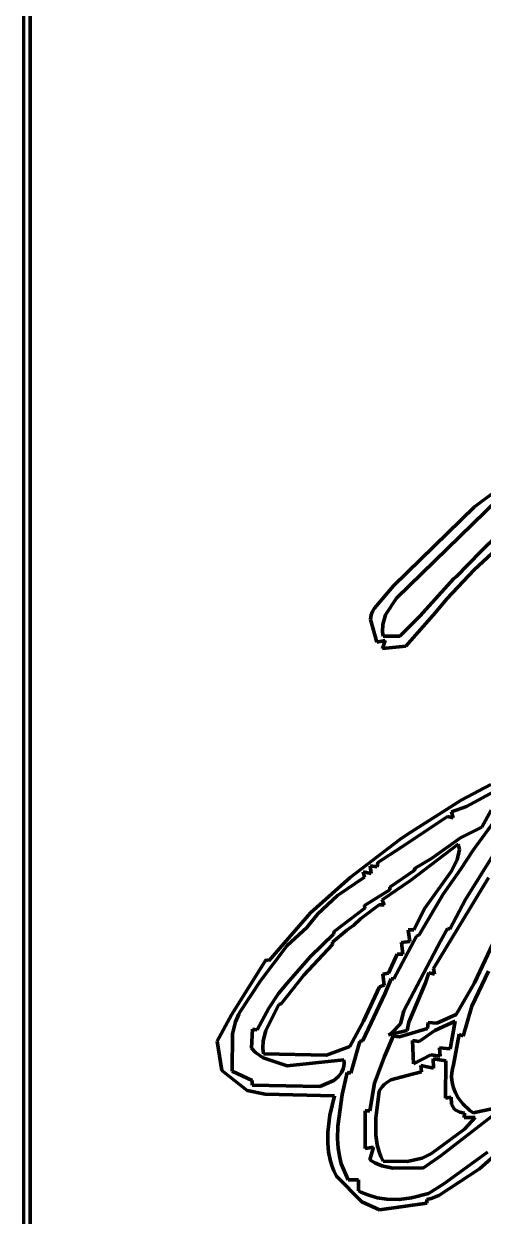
# Model space of a CAD drawing. Header units: millimetres. Extents: x 0 to 7.9, y 0 to 11.
# Drawn here: x 0 to 1.02, y 6.189 to 8.837 of the extents above; entities that cross this region are included whole.
import ezdxf

# ---------------------------------------------------------------- set-up
doc = ezdxf.new("R2010")
doc.units = ezdxf.units.MM
doc.layers.add('color#020202ff', color=7, linetype='CONTINUOUS', lineweight=100)
doc.layers.add('color#fefefeff', color=7, linetype='CONTINUOUS', lineweight=100)

msp = doc.modelspace()

# ---------------------------------------------------------------- linework, layer by layer
at = {"layer": 'color#020202ff'}
for p, q in [((0, 0), (0, 11.0278)), ((0.0139, 11.0278), (0.0139, 2.6529)), ((1.0008, 7.7643), (1.0898, 7.8311)), ((0.8212, 7.5893), (1.0008, 7.7643)), ((1.0525, 7.781), (0.8276, 7.5619)), ((1.1442, 7.7585), (1.0004, 7.6245)), ((1.0152, 7.6656), (1.0515, 7.7009)), ((0.9879, 7.6369), (1.0152, 7.6656)), ((0.9602, 7.6094), (0.9879, 7.6369)), ((0.8793, 7.5218), (0.9554, 7.6053)), ((1.0004, 7.6245), (0.9397, 7.5601)), ((0.9554, 7.6053), (0.9602, 7.6094)), ((0.7789, 7.5394), (0.8212, 7.5893)), ((0.8276, 7.5619), (0.8029, 7.5245)), ((0.9397, 7.5601), (0.9142, 7.53)), ((0.7703, 7.5141), (0.7716, 7.5246)), ((0.7716, 7.5246), (0.7743, 7.5322)), ((0.7743, 7.5322), (0.7771, 7.537)), ((0.7771, 7.537), (0.7789, 7.5394)), ((0.8029, 7.5245), (0.7972, 7.5033)), ((0.8354, 7.4771), (0.8793, 7.5218)), ((0.9142, 7.53), (0.8485, 7.4548)), ((0.7842, 7.4641), (0.7703, 7.5141)), ((0.7972, 7.5033), (0.7968, 7.4872)), ((0.8023, 7.4675), (0.7842, 7.4641)), ((0.7968, 7.4872), (0.7983, 7.4772)), ((0.7969, 7.4502), (0.8023, 7.4675)), ((0.7983, 7.4772), (0.8354, 7.4771)), ((0.8485, 7.4548), (0.7969, 7.4502)), ((1.1057, 7.1659), (0.9834, 7.0991)), ((0.9715, 7.1132), (1.0369, 7.1481)), ((0.8517, 7.037), (0.9715, 7.1132)), ((0.9834, 7.0991), (0.95, 7.0871)), ((0.9408, 7.0766), (0.8386, 7.009)), ((0.9532, 7.0737), (0.9408, 7.0766)), ((0.95, 7.0871), (0.9532, 7.0737)), ((1.0523, 7.0764), (0.9979, 7.0021)), ((1.0169, 7.0533), (1.0379, 7.0912)), ((0.9698, 7.0297), (1.0169, 7.0533)), ((0.7247, 6.9413), (0.835, 7.0257)), ((0.835, 7.0257), (0.8517, 7.037)), ((0.9053, 6.9833), (0.9698, 7.0297)), ((0.8386, 7.009), (0.7864, 6.9746)), ((0.965, 7.0151), (0.8585, 6.9346)), ((0.9626, 6.9805), (0.9675, 7.0037)), ((0.9675, 7.0037), (0.965, 7.0151)), ((0.9979, 7.0021), (0.97, 6.9592)), ((0.9812, 6.8927), (1.0519, 7.0068)), ((0.7848, 6.9647), (0.7691, 6.9671)), ((0.7691, 6.9671), (0.7714, 6.9503)), ((0.7864, 6.9746), (0.7848, 6.9647)), ((0.8691, 6.9622), (0.9053, 6.9833)), ((0.9488, 6.9549), (0.9626, 6.9805)), ((0.6364, 6.8627), (0.7247, 6.9413)), ((0.7568, 6.9419), (0.697, 6.9012)), ((0.7714, 6.9503), (0.7535, 6.9539)), ((0.7535, 6.9539), (0.7568, 6.9419)), ((0.8128, 6.9196), (0.8667, 6.9568)), ((0.8667, 6.9568), (0.8691, 6.9622)), ((0.8907, 6.8732), (0.9488, 6.9549)), ((1.0318, 6.9406), (0.91, 6.7395)), ((0.97, 6.9592), (0.9314, 6.9042)), ((0.7566, 6.8791), (0.8126, 6.9142)), ((0.8585, 6.9346), (0.7961, 6.892)), ((0.8126, 6.9142), (0.8128, 6.9196)), ((0.697, 6.9012), (0.6529, 6.8605)), ((0.7961, 6.892), (0.8004, 6.8809)), ((0.9314, 6.9042), (0.878, 6.814)), ((0.946, 6.8265), (0.9812, 6.8927)), ((0.5438, 6.7563), (0.6364, 6.8627)), ((0.6529, 6.8605), (0.6284, 6.8299)), ((0.6896, 6.8211), (0.7571, 6.873)), ((0.789, 6.8807), (0.7481, 6.8498)), ((0.7571, 6.873), (0.7566, 6.8791)), ((0.8004, 6.8809), (0.789, 6.8807)), ((0.8659, 6.8248), (0.8907, 6.8732)), ((0.7327, 6.8357), (0.7173, 6.8246)), ((0.7481, 6.8498), (0.7327, 6.8357)), ((0.6284, 6.8299), (0.5849, 6.7905)), ((0.6367, 6.766), (0.6874, 6.8157)), ((0.7173, 6.8246), (0.6856, 6.7976)), ((0.6874, 6.8157), (0.6896, 6.8211)), ((0.8724, 6.8113), (0.8216, 6.7162)), ((0.8573, 6.7992), (0.8535, 6.8251)), ((0.8535, 6.8251), (0.8659, 6.8248)), ((0.878, 6.814), (0.8724, 6.8113)), ((0.9251, 6.7999), (0.9406, 6.8277)), ((0.9406, 6.8277), (0.946, 6.8265)), ((1.0013, 6.707), (1.0596, 6.8317)), ((0.5849, 6.7905), (0.5257, 6.7118)), ((0.6854, 6.7923), (0.6222, 6.7243)), ((0.6856, 6.7976), (0.6854, 6.7923)), ((0.8385, 6.7972), (0.8573, 6.7992)), ((0.8419, 6.7712), (0.8385, 6.7972)), ((0.8441, 6.645), (0.9251, 6.7999)), ((0.4613, 6.6363), (0.5381, 6.7592)), ((0.5381, 6.7592), (0.5438, 6.7563)), ((0.5847, 6.7066), (0.6367, 6.766)), ((0.8102, 6.7288), (0.829, 6.7714)), ((0.829, 6.7714), (0.8419, 6.7712)), ((0.7975, 6.7268), (0.8102, 6.7288)), ((0.8002, 6.702), (0.7975, 6.7268)), ((0.8996, 6.7298), (0.8924, 6.7072)), ((0.912, 6.7267), (0.8996, 6.7298)), ((0.91, 6.7395), (0.912, 6.7267)), ((1.0319, 6.7334), (0.995, 6.6553)), ((0.5257, 6.7118), (0.4799, 6.642)), ((0.5658, 6.684), (0.5847, 6.7066)), ((0.6222, 6.7243), (0.5715, 6.6606)), ((0.7896, 6.6983), (0.8002, 6.702)), ((0.8162, 6.7161), (0.802, 6.6829)), ((0.8216, 6.7162), (0.8162, 6.7161)), ((0.8924, 6.7072), (0.8551, 6.6201)), ((0.9604, 6.6372), (1.0013, 6.707)), ((0.5441, 6.6508), (0.5658, 6.684)), ((0.802, 6.6829), (0.753, 6.5795)), ((0.7545, 6.6225), (0.7896, 6.6983)), ((0.5179, 6.6031), (0.5441, 6.6508)), ((0.5661, 6.6593), (0.5375, 6.6014)), ((0.5715, 6.6606), (0.5661, 6.6593)), ((0.995, 6.6553), (0.9755, 6.5887)), ((0.4294, 6.5781), (0.4613, 6.6363)), ((0.4703, 6.6208), (0.4635, 6.5941)), ((0.4777, 6.6378), (0.4703, 6.6208)), ((0.4799, 6.642), (0.4777, 6.6378)), ((0.7399, 6.5952), (0.7545, 6.6225)), ((0.8366, 6.6162), (0.8441, 6.645)), ((0.8551, 6.6201), (0.8512, 6.6015)), ((0.9578, 6.6222), (0.9131, 6.6013)), ((0.9173, 6.6176), (0.9604, 6.6372)), ((0.9476, 6.5642), (0.9578, 6.6222)), ((0.4635, 6.5941), (0.463, 6.5112)), ((0.5057, 6.5626), (0.5082, 6.6047)), ((0.5082, 6.6047), (0.5179, 6.6031)), ((0.5375, 6.6014), (0.5317, 6.5783)), ((0.7242, 6.5661), (0.7399, 6.5952)), ((0.8512, 6.6015), (0.8101, 6.5922)), ((0.8101, 6.5922), (0.8165, 6.5957)), ((0.8165, 6.5957), (0.8366, 6.6162)), ((0.8341, 6.5875), (0.8962, 6.6062)), ((0.9131, 6.6013), (0.878, 6.5774)), ((0.8962, 6.6062), (0.8978, 6.6191)), ((0.8978, 6.6191), (0.9173, 6.6176)), ((0.9667, 6.5937), (0.9542, 6.5254)), ((0.9755, 6.5887), (0.9667, 6.5937)), ((0.4399, 6.5125), (0.4294, 6.5781)), ((0.5317, 6.5783), (0.5308, 6.5623)), ((0.7464, 6.5768), (0.7265, 6.5069)), ((0.753, 6.5795), (0.7464, 6.5768)), ((0.8012, 6.5435), (0.8202, 6.5888)), ((0.8202, 6.5888), (0.8341, 6.5875)), ((0.878, 6.5774), (0.8635, 6.5795)), ((0.8635, 6.5795), (0.8656, 6.5274)), ((0.5142, 6.553), (0.5057, 6.5626)), ((0.5317, 6.5408), (0.5142, 6.553)), ((0.5308, 6.5623), (0.5322, 6.5499)), ((0.5846, 6.5234), (0.5317, 6.5408)), ((0.5322, 6.5499), (0.6725, 6.5467)), ((0.6725, 6.5467), (0.7242, 6.5661)), ((0.7785, 6.4849), (0.8012, 6.5435)), ((0.8656, 6.5274), (0.9042, 6.5473)), ((0.9042, 6.5473), (0.9248, 6.5445)), ((0.9248, 6.5445), (0.9232, 6.5631)), ((0.9232, 6.5631), (0.947, 6.5608)), ((0.947, 6.5608), (0.9476, 6.5642)), ((0.711, 6.5365), (0.5846, 6.5234)), ((0.7057, 6.5085), (0.7091, 6.5166)), ((0.7091, 6.5166), (0.7105, 6.5226)), ((0.7105, 6.5226), (0.7112, 6.5293)), ((0.7112, 6.5293), (0.711, 6.5365)), ((0.9098, 6.5178), (0.8817, 6.5238)), ((0.8817, 6.5238), (0.8831, 6.51)), ((0.9088, 6.5383), (0.9098, 6.5178)), ((0.9371, 6.5343), (0.9088, 6.5383)), ((0.9366, 6.4509), (0.9371, 6.5343)), ((0.952, 6.5163), (0.9506, 6.5073)), ((0.9542, 6.5254), (0.952, 6.5163)), ((0.496, 6.4684), (0.4399, 6.5125)), ((0.463, 6.5112), (0.5073, 6.4905)), ((0.5073, 6.4905), (0.5072, 6.4798)), ((0.6571, 6.4771), (0.6883, 6.4903)), ((0.6883, 6.4903), (0.6992, 6.4994)), ((0.6992, 6.4994), (0.7057, 6.5085)), ((0.7181, 6.5079), (0.7071, 6.4596)), ((0.7265, 6.5069), (0.7181, 6.5079)), ((0.8152, 6.4916), (0.806, 6.4862)), ((0.8656, 6.5052), (0.8152, 6.4916)), ((0.8831, 6.51), (0.8656, 6.5052)), ((0.9506, 6.5073), (0.9502, 6.4986)), ((0.9502, 6.4986), (0.9512, 6.4861)), ((0.5357, 6.46), (0.496, 6.4684)), ((0.5072, 6.4798), (0.6571, 6.4771)), ((0.7681, 6.4228), (0.7785, 6.4849)), ((0.7894, 6.4668), (0.7816, 6.407)), ((0.7912, 6.4703), (0.7894, 6.4668)), ((0.7955, 6.4765), (0.7912, 6.4703)), ((0.8005, 6.4818), (0.7955, 6.4765)), ((0.806, 6.4862), (0.8005, 6.4818)), ((0.9512, 6.4861), (0.954, 6.4741)), ((0.954, 6.4741), (0.9584, 6.4627)), ((0.9584, 6.4627), (0.9645, 6.4519)), ((0.6903, 6.4566), (0.5357, 6.46)), ((0.6797, 6.4135), (0.6903, 6.4566)), ((0.7071, 6.4596), (0.6972, 6.3894)), ((0.949, 6.4534), (0.9366, 6.4509)), ((0.95, 6.4376), (0.949, 6.4534)), ((0.9564, 6.4264), (0.95, 6.4376)), ((0.9645, 6.4519), (0.9748, 6.4386)), ((0.9748, 6.4386), (0.9909, 6.4238)), ((0.9982, 6.4185), (1.1102, 6.443)), ((0.6751, 6.376), (0.6797, 6.4135)), ((0.7582, 6.3392), (0.7583, 6.4233)), ((0.7583, 6.4233), (0.7681, 6.4228)), ((1.0419, 6.4125), (0.9272, 6.3236)), ((0.9683, 6.4199), (0.9564, 6.4264)), ((0.9785, 6.4181), (0.9683, 6.4199)), ((0.978, 6.4082), (0.9785, 6.4181)), ((1.0027, 6.4083), (0.978, 6.4082)), ((0.979, 6.3827), (1.0027, 6.4083)), ((0.9909, 6.4238), (0.9982, 6.4185)), ((0.6972, 6.3894), (0.6967, 6.3612)), ((0.7816, 6.407), (0.7815, 6.3689)), ((0.9053, 6.3284), (0.979, 6.3827)), ((0.6751, 6.351), (0.6751, 6.376)), ((0.6967, 6.3612), (0.6982, 6.3401)), ((0.7815, 6.3689), (0.7846, 6.3475)), ((1.1074, 6.3793), (1.0121, 6.294)), ((0.677, 6.3324), (0.6751, 6.351)), ((0.6806, 6.314), (0.677, 6.3324)), ((0.6982, 6.3401), (0.7015, 6.319)), ((0.7763, 6.3424), (0.7582, 6.3392)), ((0.7683, 6.3143), (0.7763, 6.3424)), ((0.7846, 6.3475), (0.7889, 6.3318)), ((0.7889, 6.3318), (0.7929, 6.3215)), ((0.9329, 6.2608), (1.0295, 6.3312)), ((0.6842, 6.302), (0.6806, 6.314)), ((0.7015, 6.319), (0.7048, 6.3051)), ((0.7048, 6.3051), (0.72, 6.2701)), ((0.7796, 6.3077), (0.7683, 6.3143)), ((0.7953, 6.3012), (0.7796, 6.3077)), ((0.7929, 6.3215), (0.7978, 6.3115)), ((0.7978, 6.3115), (0.8514, 6.3103)), ((0.8514, 6.3103), (0.8845, 6.318)), ((0.8845, 6.318), (0.9053, 6.3284)), ((0.9272, 6.3236), (0.8879, 6.2965)), ((0.6887, 6.29), (0.6842, 6.302)), ((0.6941, 6.2783), (0.6887, 6.29)), ((0.7505, 6.221), (0.6941, 6.2783)), ((0.8199, 6.2957), (0.7953, 6.3012)), ((0.8879, 6.2965), (0.8199, 6.2957)), ((1.0121, 6.294), (0.9218, 6.2354)), ((0.72, 6.2701), (0.743, 6.2702)), ((0.743, 6.2702), (0.7433, 6.2451)), ((0.8985, 6.2395), (0.9329, 6.2608)), ((0.7433, 6.2451), (0.7483, 6.2426)), ((0.7483, 6.2426), (0.7638, 6.2362)), ((0.7638, 6.2362), (0.7849, 6.2302)), ((0.7849, 6.2302), (0.8065, 6.227)), ((0.8065, 6.227), (0.8338, 6.2265)), ((0.8338, 6.2265), (0.861, 6.2296)), ((0.861, 6.2296), (0.8985, 6.2395)), ((0.9044, 6.2286), (0.8953, 6.226)), ((0.8953, 6.226), (0.8953, 6.2182)), ((0.9218, 6.2354), (0.9044, 6.2286)), ((0.7899, 6.2029), (0.7505, 6.221)), ((0.8953, 6.2182), (0.7899, 6.2029))]:
    msp.add_line(p, q, dxfattribs=at)
at = {"layer": 'color#fefefeff'}
for p, q in [((0.0139, 2.6529), (0.0139, 11.0278)), ((1.0898, 7.8311), (1.0008, 7.7643)), ((1.0008, 7.7643), (0.8212, 7.5893)), ((0.8276, 7.5619), (1.0525, 7.781)), ((1.0004, 7.6245), (1.1442, 7.7585)), ((1.0515, 7.7009), (1.0152, 7.6656)), ((1.0152, 7.6656), (0.9879, 7.6369)), ((0.9879, 7.6369), (0.9602, 7.6094)), ((0.9554, 7.6053), (0.8793, 7.5218)), ((0.9397, 7.5601), (1.0004, 7.6245)), ((0.9602, 7.6094), (0.9554, 7.6053)), ((0.8212, 7.5893), (0.7789, 7.5394)), ((0.8029, 7.5245), (0.8276, 7.5619)), ((0.9142, 7.53), (0.9397, 7.5601)), ((0.7716, 7.5246), (0.7703, 7.5141)), ((0.7743, 7.5322), (0.7716, 7.5246)), ((0.7771, 7.537), (0.7743, 7.5322)), ((0.7789, 7.5394), (0.7771, 7.537)), ((0.7972, 7.5033), (0.8029, 7.5245)), ((0.8793, 7.5218), (0.8354, 7.4771)), ((0.8485, 7.4548), (0.9142, 7.53)), ((0.7703, 7.5141), (0.7842, 7.4641)), ((0.7968, 7.4872), (0.7972, 7.5033)), ((0.7842, 7.4641), (0.8023, 7.4675)), ((0.7983, 7.4772), (0.7968, 7.4872)), ((0.8023, 7.4675), (0.7969, 7.4502)), ((0.8354, 7.4771), (0.7983, 7.4772)), ((0.7969, 7.4502), (0.8485, 7.4548)), ((0.9834, 7.0991), (1.1057, 7.1659)), ((1.0369, 7.1481), (0.9715, 7.1132)), ((0.9715, 7.1132), (0.8517, 7.037)), ((0.95, 7.0871), (0.9834, 7.0991)), ((0.8386, 7.009), (0.9408, 7.0766)), ((0.9408, 7.0766), (0.9532, 7.0737)), ((0.9532, 7.0737), (0.95, 7.0871)), ((0.9979, 7.0021), (1.0523, 7.0764)), ((1.0379, 7.0912), (1.0169, 7.0533)), ((1.0169, 7.0533), (0.9698, 7.0297)), ((0.835, 7.0257), (0.7247, 6.9413)), ((0.8517, 7.037), (0.835, 7.0257)), ((0.9698, 7.0297), (0.9053, 6.9833)), ((0.7864, 6.9746), (0.8386, 7.009)), ((0.8585, 6.9346), (0.965, 7.0151)), ((0.9675, 7.0037), (0.9626, 6.9805)), ((0.965, 7.0151), (0.9675, 7.0037)), ((0.97, 6.9592), (0.9979, 7.0021)), ((1.0519, 7.0068), (0.9812, 6.8927)), ((0.7714, 6.9503), (0.7691, 6.9671)), ((0.7691, 6.9671), (0.7848, 6.9647)), ((0.7848, 6.9647), (0.7864, 6.9746)), ((0.9053, 6.9833), (0.8691, 6.9622)), ((0.9626, 6.9805), (0.9488, 6.9549)), ((0.7247, 6.9413), (0.6364, 6.8627)), ((0.697, 6.9012), (0.7568, 6.9419)), ((0.7568, 6.9419), (0.7535, 6.9539)), ((0.7535, 6.9539), (0.7714, 6.9503)), ((0.8667, 6.9568), (0.8128, 6.9196)), ((0.8691, 6.9622), (0.8667, 6.9568)), ((0.9488, 6.9549), (0.8907, 6.8732)), ((0.91, 6.7395), (1.0318, 6.9406)), ((0.9314, 6.9042), (0.97, 6.9592)), ((0.8126, 6.9142), (0.7566, 6.8791)), ((0.7961, 6.892), (0.8585, 6.9346)), ((0.8128, 6.9196), (0.8126, 6.9142)), ((0.6529, 6.8605), (0.697, 6.9012)), ((0.8004, 6.8809), (0.7961, 6.892)), ((0.878, 6.814), (0.9314, 6.9042)), ((0.9812, 6.8927), (0.946, 6.8265)), ((0.6364, 6.8627), (0.5438, 6.7563)), ((0.6284, 6.8299), (0.6529, 6.8605)), ((0.7571, 6.873), (0.6896, 6.8211)), ((0.7481, 6.8498), (0.789, 6.8807)), ((0.7566, 6.8791), (0.7571, 6.873)), ((0.789, 6.8807), (0.8004, 6.8809)), ((0.8907, 6.8732), (0.8659, 6.8248)), ((0.7173, 6.8246), (0.7327, 6.8357)), ((0.7327, 6.8357), (0.7481, 6.8498)), ((0.5849, 6.7905), (0.6284, 6.8299)), ((0.6874, 6.8157), (0.6367, 6.766)), ((0.6856, 6.7976), (0.7173, 6.8246)), ((0.6896, 6.8211), (0.6874, 6.8157)), ((0.8216, 6.7162), (0.8724, 6.8113)), ((0.8659, 6.8248), (0.8535, 6.8251)), ((0.8535, 6.8251), (0.8573, 6.7992)), ((0.8724, 6.8113), (0.878, 6.814)), ((0.9406, 6.8277), (0.9251, 6.7999)), ((0.946, 6.8265), (0.9406, 6.8277)), ((1.0596, 6.8317), (1.0013, 6.707)), ((0.5257, 6.7118), (0.5849, 6.7905)), ((0.6222, 6.7243), (0.6854, 6.7923)), ((0.6854, 6.7923), (0.6856, 6.7976)), ((0.8573, 6.7992), (0.8385, 6.7972)), ((0.8385, 6.7972), (0.8419, 6.7712)), ((0.9251, 6.7999), (0.8441, 6.645)), ((0.5381, 6.7592), (0.4613, 6.6363)), ((0.5438, 6.7563), (0.5381, 6.7592)), ((0.6367, 6.766), (0.5847, 6.7066)), ((0.829, 6.7714), (0.8102, 6.7288)), ((0.8419, 6.7712), (0.829, 6.7714)), ((0.8102, 6.7288), (0.7975, 6.7268)), ((0.7975, 6.7268), (0.8002, 6.702)), ((0.8924, 6.7072), (0.8996, 6.7298)), ((0.8996, 6.7298), (0.912, 6.7267)), ((0.912, 6.7267), (0.91, 6.7395)), ((0.995, 6.6553), (1.0319, 6.7334)), ((0.4799, 6.642), (0.5257, 6.7118)), ((0.5847, 6.7066), (0.5658, 6.684)), ((0.5715, 6.6606), (0.6222, 6.7243)), ((0.8002, 6.702), (0.7896, 6.6983)), ((0.802, 6.6829), (0.8162, 6.7161)), ((0.8162, 6.7161), (0.8216, 6.7162)), ((0.8551, 6.6201), (0.8924, 6.7072)), ((1.0013, 6.707), (0.9604, 6.6372)), ((0.5658, 6.684), (0.5441, 6.6508)), ((0.753, 6.5795), (0.802, 6.6829)), ((0.7896, 6.6983), (0.7545, 6.6225)), ((0.5441, 6.6508), (0.5179, 6.6031)), ((0.5375, 6.6014), (0.5661, 6.6593)), ((0.5661, 6.6593), (0.5715, 6.6606)), ((0.9755, 6.5887), (0.995, 6.6553)), ((0.4613, 6.6363), (0.4294, 6.5781)), ((0.4635, 6.5941), (0.4703, 6.6208)), ((0.4703, 6.6208), (0.4777, 6.6378)), ((0.4777, 6.6378), (0.4799, 6.642)), ((0.7545, 6.6225), (0.7399, 6.5952)), ((0.8441, 6.645), (0.8366, 6.6162)), ((0.8512, 6.6015), (0.8551, 6.6201)), ((0.9131, 6.6013), (0.9578, 6.6222)), ((0.9604, 6.6372), (0.9173, 6.6176)), ((0.9578, 6.6222), (0.9476, 6.5642)), ((0.463, 6.5112), (0.4635, 6.5941)), ((0.5082, 6.6047), (0.5057, 6.5626)), ((0.5179, 6.6031), (0.5082, 6.6047)), ((0.5317, 6.5783), (0.5375, 6.6014)), ((0.7399, 6.5952), (0.7242, 6.5661)), ((0.8101, 6.5922), (0.8512, 6.6015)), ((0.8165, 6.5957), (0.8101, 6.5922)), ((0.8366, 6.6162), (0.8165, 6.5957)), ((0.8962, 6.6062), (0.8341, 6.5875)), ((0.878, 6.5774), (0.9131, 6.6013)), ((0.8978, 6.6191), (0.8962, 6.6062)), ((0.9173, 6.6176), (0.8978, 6.6191)), ((0.9542, 6.5254), (0.9667, 6.5937)), ((0.9667, 6.5937), (0.9755, 6.5887)), ((0.4294, 6.5781), (0.4399, 6.5125)), ((0.5308, 6.5623), (0.5317, 6.5783)), ((0.7265, 6.5069), (0.7464, 6.5768)), ((0.7464, 6.5768), (0.753, 6.5795)), ((0.8202, 6.5888), (0.8012, 6.5435)), ((0.8341, 6.5875), (0.8202, 6.5888)), ((0.8656, 6.5274), (0.8635, 6.5795)), ((0.8635, 6.5795), (0.878, 6.5774)), ((0.5057, 6.5626), (0.5142, 6.553)), ((0.5142, 6.553), (0.5317, 6.5408)), ((0.5322, 6.5499), (0.5308, 6.5623)), ((0.5317, 6.5408), (0.5846, 6.5234)), ((0.6725, 6.5467), (0.5322, 6.5499)), ((0.7242, 6.5661), (0.6725, 6.5467)), ((0.8012, 6.5435), (0.7785, 6.4849)), ((0.9042, 6.5473), (0.8656, 6.5274)), ((0.9248, 6.5445), (0.9042, 6.5473)), ((0.947, 6.5608), (0.9232, 6.5631)), ((0.9232, 6.5631), (0.9248, 6.5445)), ((0.9476, 6.5642), (0.947, 6.5608)), ((0.5846, 6.5234), (0.711, 6.5365)), ((0.7091, 6.5166), (0.7057, 6.5085)), ((0.7105, 6.5226), (0.7091, 6.5166)), ((0.7112, 6.5293), (0.7105, 6.5226)), ((0.711, 6.5365), (0.7112, 6.5293)), ((0.8831, 6.51), (0.8817, 6.5238)), ((0.8817, 6.5238), (0.9098, 6.5178)), ((0.9088, 6.5383), (0.9371, 6.5343)), ((0.9098, 6.5178), (0.9088, 6.5383)), ((0.9371, 6.5343), (0.9366, 6.4509)), ((0.9506, 6.5073), (0.952, 6.5163)), ((0.952, 6.5163), (0.9542, 6.5254)), ((0.4399, 6.5125), (0.496, 6.4684)), ((0.5073, 6.4905), (0.463, 6.5112)), ((0.5072, 6.4798), (0.5073, 6.4905)), ((0.6883, 6.4903), (0.6571, 6.4771)), ((0.6992, 6.4994), (0.6883, 6.4903)), ((0.7057, 6.5085), (0.6992, 6.4994)), ((0.7071, 6.4596), (0.7181, 6.5079)), ((0.7181, 6.5079), (0.7265, 6.5069)), ((0.806, 6.4862), (0.8152, 6.4916)), ((0.8152, 6.4916), (0.8656, 6.5052)), ((0.8656, 6.5052), (0.8831, 6.51)), ((0.9502, 6.4986), (0.9506, 6.5073)), ((0.9512, 6.4861), (0.9502, 6.4986)), ((0.496, 6.4684), (0.5357, 6.46)), ((0.6571, 6.4771), (0.5072, 6.4798)), ((0.7785, 6.4849), (0.7681, 6.4228)), ((0.7816, 6.407), (0.7894, 6.4668)), ((0.7894, 6.4668), (0.7912, 6.4703)), ((0.7912, 6.4703), (0.7955, 6.4765)), ((0.7955, 6.4765), (0.8005, 6.4818)), ((0.8005, 6.4818), (0.806, 6.4862)), ((0.954, 6.4741), (0.9512, 6.4861)), ((0.9584, 6.4627), (0.954, 6.4741)), ((0.9645, 6.4519), (0.9584, 6.4627)), ((0.5357, 6.46), (0.6903, 6.4566)), ((0.6903, 6.4566), (0.6797, 6.4135)), ((0.6972, 6.3894), (0.7071, 6.4596)), ((0.9366, 6.4509), (0.949, 6.4534)), ((0.949, 6.4534), (0.95, 6.4376)), ((0.95, 6.4376), (0.9564, 6.4264)), ((0.9748, 6.4386), (0.9645, 6.4519)), ((0.9909, 6.4238), (0.9748, 6.4386)), ((1.1102, 6.443), (0.9982, 6.4185)), ((0.6797, 6.4135), (0.6751, 6.376)), ((0.7583, 6.4233), (0.7582, 6.3392)), ((0.7681, 6.4228), (0.7583, 6.4233)), ((0.9272, 6.3236), (1.0419, 6.4125)), ((0.9564, 6.4264), (0.9683, 6.4199)), ((0.9683, 6.4199), (0.9785, 6.4181)), ((0.9785, 6.4181), (0.978, 6.4082)), ((0.978, 6.4082), (1.0027, 6.4083)), ((1.0027, 6.4083), (0.979, 6.3827)), ((0.9982, 6.4185), (0.9909, 6.4238)), ((0.6967, 6.3612), (0.6972, 6.3894)), ((0.7815, 6.3689), (0.7816, 6.407)), ((0.979, 6.3827), (0.9053, 6.3284)), ((0.6751, 6.376), (0.6751, 6.351)), ((0.6982, 6.3401), (0.6967, 6.3612)), ((0.7846, 6.3475), (0.7815, 6.3689)), ((1.0121, 6.294), (1.1074, 6.3793)), ((0.6751, 6.351), (0.677, 6.3324)), ((0.677, 6.3324), (0.6806, 6.314)), ((0.7015, 6.319), (0.6982, 6.3401)), ((0.7582, 6.3392), (0.7763, 6.3424)), ((0.7763, 6.3424), (0.7683, 6.3143)), ((0.7889, 6.3318), (0.7846, 6.3475)), ((0.7929, 6.3215), (0.7889, 6.3318)), ((1.0295, 6.3312), (0.9329, 6.2608)), ((0.6806, 6.314), (0.6842, 6.302)), ((0.7048, 6.3051), (0.7015, 6.319)), ((0.72, 6.2701), (0.7048, 6.3051)), ((0.7683, 6.3143), (0.7796, 6.3077)), ((0.7796, 6.3077), (0.7953, 6.3012)), ((0.7978, 6.3115), (0.7929, 6.3215)), ((0.8514, 6.3103), (0.7978, 6.3115)), ((0.8845, 6.318), (0.8514, 6.3103)), ((0.9053, 6.3284), (0.8845, 6.318)), ((0.8879, 6.2965), (0.9272, 6.3236)), ((0.6842, 6.302), (0.6887, 6.29)), ((0.6887, 6.29), (0.6941, 6.2783)), ((0.6941, 6.2783), (0.7505, 6.221)), ((0.7953, 6.3012), (0.8199, 6.2957)), ((0.8199, 6.2957), (0.8879, 6.2965)), ((0.9218, 6.2354), (1.0121, 6.294)), ((0.743, 6.2702), (0.72, 6.2701)), ((0.7433, 6.2451), (0.743, 6.2702)), ((0.9329, 6.2608), (0.8985, 6.2395)), ((0.7483, 6.2426), (0.7433, 6.2451)), ((0.7638, 6.2362), (0.7483, 6.2426)), ((0.7849, 6.2302), (0.7638, 6.2362)), ((0.8065, 6.227), (0.7849, 6.2302)), ((0.8338, 6.2265), (0.8065, 6.227)), ((0.861, 6.2296), (0.8338, 6.2265)), ((0.8985, 6.2395), (0.861, 6.2296)), ((0.8953, 6.226), (0.9044, 6.2286)), ((0.8953, 6.2182), (0.8953, 6.226)), ((0.9044, 6.2286), (0.9218, 6.2354)), ((0.7505, 6.221), (0.7899, 6.2029)), ((0.7899, 6.2029), (0.8953, 6.2182))]:
    msp.add_line(p, q, dxfattribs=at)

doc.saveas('drawing.dxf')
